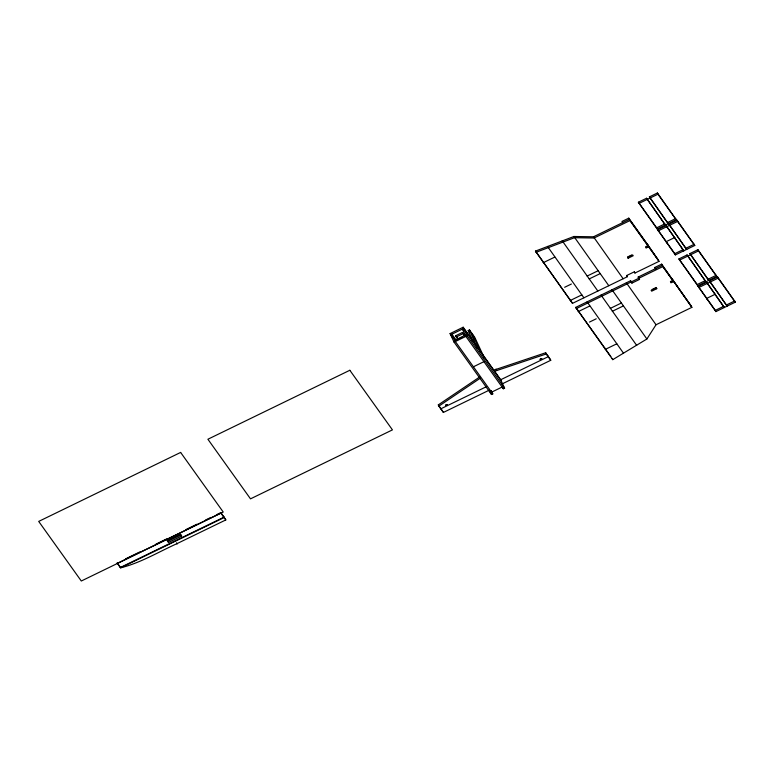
<?xml version="1.0" encoding="UTF-8"?>
<svg xmlns="http://www.w3.org/2000/svg" width="774" height="774" viewBox="0 0 774 774"><rect width="100%" height="100%" fill="white"/><g stroke="black" fill="none" stroke-linecap="round" stroke-linejoin="round"><path stroke-width="1.16" d="M672.596 279.907L662.215 265.376L638.163 277.063L639.537 279.414L631.942 283.1L630.568 280.749L575.711 307.384L612.766 359.649L646.89 339.002L656.033 324.751L691.898 307.336L672.345 279.133M438.887 406.108L438.316 404.879L479.512 377.093L480.083 378.322L438.887 406.108L443.405 412.426L488.936 390.309M649.376 196.877L668.252 223.715L649.376 196.877L657.397 192.987L676.273 219.816L657.242 229.056L638.366 202.217L646.542 198.25L665.417 225.089L646.542 198.25M638.937 203.446L657.968 194.206L676.273 219.816M647.741 245.135L629.339 219.381L593.474 236.796L573.921 236.486L535.473 251.086L572.518 303.34L627.375 276.705L626.572 275.573L634.167 271.887L634.97 273.019L659.022 261.341L648.641 246.809L646.135 248.028L645.806 247.574L648.312 246.355L647.17 243.916L628.769 218.162L622.015 221.441L622.586 222.66M554.803 257.074L543.406 262.609L542.835 261.389M648.312 246.355L629.91 220.6L594.045 238.024L574.492 237.705L536.043 252.305M638.366 202.217L656.671 227.837L664.856 223.86M667.681 222.486L675.702 218.597M668.881 224.17L686.635 249.431L668.881 224.17L677.027 220.222L694.771 245.474L675.363 254.898L657.619 229.646L666.056 225.544L683.8 250.805L666.056 225.544M658.19 230.865L677.598 221.441L694.771 245.474M491.306 390.744L492.777 393.889L491.509 394.508L454.077 342.137L450.091 333.584L463.171 327.228L500.604 379.599L504.59 388.151L503.323 388.771L465.89 336.4L462.475 329.066L463.858 331.001M458.121 339.554L455.692 335.732L462.446 332.452L464.922 335.926M472.866 341.644L468.212 330.527L469.479 329.918L474.723 337.251L484.195 357.578M456.263 336.951L463.016 333.681L464.874 336.274M645.564 246.8L648.07 245.59L658.451 260.112M454.773 340.299L465.329 335.171M587.127 276.066L598.099 270.745M564.633 287.289L571.386 284.019M459.137 338.731L462.03 337.329M631.623 255.023L627.579 256.987L628.149 258.206L633.209 255.749L632.648 254.956L627.579 257.423L628.149 258.206M454.077 342.137L467.157 335.781L504.59 388.151M589.188 278.94L600.16 273.619M581.816 294.875L570.428 300.409L569.857 299.19M657.619 229.646L674.793 253.678L683.229 249.576M686.064 248.202L694.201 244.255M655.462 268.655L654.891 267.436L661.644 264.157L691.898 307.336M576.282 308.603L631.139 281.968L631.942 283.1M631.371 281.871L662.786 266.604L673.167 281.126L670.661 282.346L670.981 282.8L673.486 281.581M689.905 253.582L708.781 280.42L689.905 253.582L697.925 249.692L716.801 276.521L697.771 285.761L678.895 258.932L687.07 254.956L705.946 281.794L687.07 254.956M679.466 260.151L698.496 250.911L716.801 276.521M589.769 306.011L578.381 311.545L577.81 310.316M473.407 366.789L483.953 361.661M610.251 308.42L621.222 303.089M652.143 289.457L656.197 287.493L656.768 288.712L651.698 291.169L651.137 290.376L656.197 287.918L656.768 288.712M670.41 281.572L672.916 280.362L691.327 306.117M589.488 322.071L596.241 318.791M612.311 311.293L623.273 305.962M493.909 370.107L545.651 352.76L550.169 359.078L550.74 360.297L501.949 383.991M494.48 371.327L546.221 353.979L550.74 360.297M125.727 558.799L139.755 551.988M155.932 544.132L166.72 538.898M186.137 529.464L196.925 524.23M205.555 520.041L210.944 517.419M216.343 514.797L220.658 512.707M118.422 562.804L220.9 513.046M166.691 539.459L167.977 541.258L181.058 534.911L181.629 536.13L168.548 542.487L167.261 540.678L180.342 534.331L181.629 536.13M486.362 386.71L440.822 408.817L440.261 407.598M500.459 379.86L548.166 356.698L547.595 355.469M678.895 258.932L697.2 284.542L705.375 280.575M708.21 279.191L716.231 275.302M709.41 280.875L727.163 306.136L709.41 280.875L717.556 276.928L735.3 302.179L715.892 311.603L698.148 286.351L706.585 282.249L724.329 307.51L706.585 282.249M120.328 567.506L223.88 517.216M698.709 287.57L718.127 278.147L735.3 302.179M223.551 516.326L225.815 519.925L176.869 543.696C158.293 552.056 140.481 562.94 120.57 567.845L117.097 562.988M490.29 392.795L503.371 386.449M616.791 343.811L605.394 349.335L604.823 348.116M698.148 286.351L715.321 310.384L723.758 306.291M726.592 304.908L734.729 300.96M473.891 337.957L474.704 339.641L473.882 337.967M654.891 267.436L656.275 269.371M639.537 279.414L638.163 277.063M623.157 278.756L593.474 236.796M656.033 324.751L626.35 282.8M608.809 285.722L573.921 236.486M646.89 339.002L612.002 289.766M597.838 291.053L562.195 240.753M636.673 345.388L601.03 295.088M583.915 297.806L547.499 246.432M623.525 353.234L587.108 301.85M535.473 251.086L572.518 303.34M575.711 307.384L610.85 356.553M468.212 330.527L469.518 332.356M501.175 380.818L463.742 328.447L450.662 334.803L453.429 338.683M455.692 335.732L458.169 339.196M456.089 340.009L451.929 334.184L455.344 341.518L492.777 393.889M450.091 333.584L451.474 335.519M438.316 404.879L443.405 412.426M220.967 512.727L224.121 517.554L120.57 567.845L117.367 562.94M220.716 512.785L225.815 519.925M717.556 276.928L718.127 278.147M697.925 249.692L698.496 250.911M715.737 295.494L715.176 294.275L706.73 298.367L707.301 299.586M677.027 220.222L677.598 221.441M715.321 310.384L715.892 311.603M657.397 192.987L657.968 194.206M697.2 284.542L697.771 285.761M675.209 238.789L674.647 237.56L666.201 241.662L666.772 242.881M674.793 253.678L675.363 254.898M656.671 227.837L657.242 229.056M661.644 264.157L662.786 266.604M659.022 261.341L647.499 244.361L648.641 246.809M628.769 218.162L629.91 220.6M634.399 271.79L634.97 273.019M630.568 280.749L631.139 281.968M626.805 275.486L627.375 276.705M612.195 358.42L612.766 359.649M545.651 352.76L546.221 353.979M495.97 369.101L496.54 370.33M502.345 386.671L503.323 388.771M472.082 333.555L480.712 352.064M463.171 327.228L467.157 335.781M490.987 390.957L491.558 392.186M490.039 391.363L491.509 394.508M462.446 332.452L463.016 333.681M176.54 542.816L177.111 544.035M167.977 541.258L168.548 542.487M469.479 329.918L476.929 347.69M540.088 359.271L541.742 358.623L540.088 359.271M445.66 405.141L447.314 404.589L445.66 405.141M180.632 452.432L38.7 521.415L81.299 581.013L223.231 512.04L180.632 452.432M349.829 370.272L207.896 439.245L250.505 498.853L392.437 429.88L349.829 370.272"/></g></svg>
